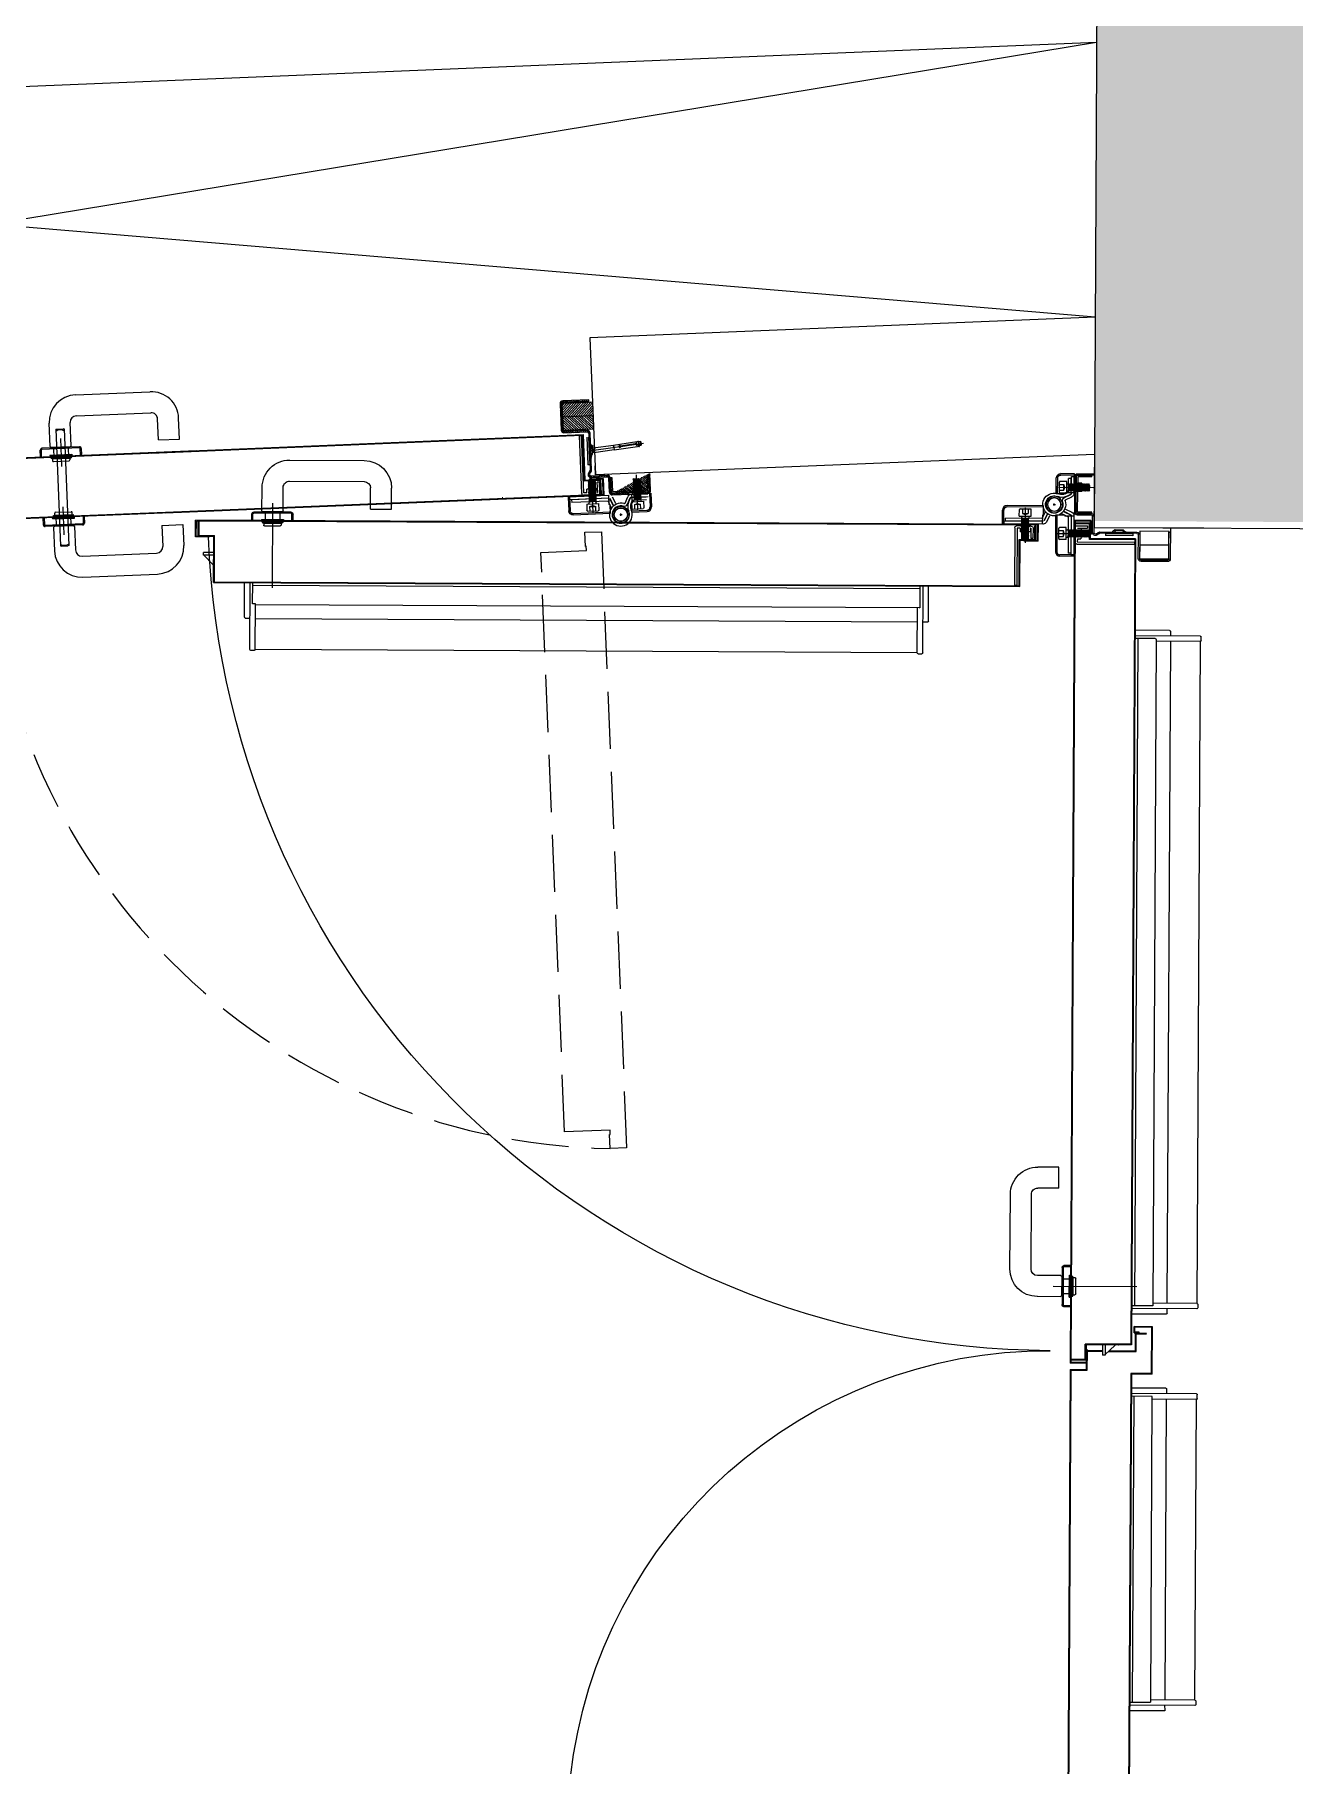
# Model space of a CAD drawing. Header units: centimetres. Extents: x 139057 to 200038, y 34824 to 80516.
# Drawn here: x 176403.3 to 176541, y 52867.8 to 53057 of the extents above; entities that cross this region are included whole.
import ezdxf

# ---------------------------------------------------------------- set-up
doc = ezdxf.new("R2010")
doc.units = ezdxf.units.CM
doc.header["$LTSCALE"] = 100
for name, pattern in [('CENTRATA', [2, 1.25, -0.25, 0.25, -0.25]), ('HIDDEN2', [0.175, 0.125, -0.05]), ('TRATTEGGIATA', [0.75, 0.5, -0.25]), ('TRATTO-PUNTO', [1, 0.5, -0.25, 0, -0.25])]:
    doc.linetypes.add(name, pattern=pattern)
doc.layers.get('0').update_dxf_attribs({"lineweight": 0})
for name, color, linetype, lineweight in [('410_STRUTTURE_001-AM_0', 7, 'Continuous', 0), ('430_TAVOLATI_001-AM_0', 3, 'Continuous', 0), ('441_SERRAMENTI_001-AM_0', 1, 'Continuous', 0), ('5', 7, 'Continuous', 20)]:
    doc.layers.add(name, color=color, linetype=linetype, lineweight=lineweight)
for name, color, linetype in [('_retini_strutture', 7, 'Continuous'), ('A-GRAFICA', 253, 'Continuous'), ('A-MCLS3-15', 50, 'Continuous'), ('A-SI-PORTE-METALLO', 5, 'Continuous'), ('Layer1', 7, 'Continuous'), ('Layer2', 2, 'Continuous'), ('Layer3', 7, 'Continuous'), ('Layer5', 2, 'Continuous')]:
    doc.layers.add(name, color=color, linetype=linetype)
pattern_1 = [(135, (1692.512, -3714.694), (-2.245064, -2.245064), []), (135, (1692.512, -3712.4488), (-2.245064, -2.245064), [3.96875, -0.79375, 0, -0.79375])]

# ---------------------------------------------------------------- blocks, each defined once
blk = doc.blocks.new('CRN190C')
at = {"layer": 'Layer1', "color": 9}
for p, q in [((-28.5, 11), (-28.5, -5.5)), ((-28.5, 11), (-27, 11)), ((-27, 11), (-27, -4.5)), ((-4.6, 0), (-4.6, -4)), ((-4.6, 0), (4.6, 0)), ((-3.1, 0), (-3.1, -4)), ((3.1, 0), (3.1, -4)), ((4.6, 0), (4.6, -4)), ((11.5, 11), (11.5, -4.5)), ((11.5, 11), (13, 11)), ((13, 11), (13, -5.5)), ((-28, -6), (-5.1, -6)), ((-27, -4.5), (-5.1, -4.5)), ((-5.1, -6), (5.1, -6)), ((11.5, -4.5), (5.1, -4.5)), ((5.1, -6), (12.5, -6))]:
    blk.add_line(p, q, dxfattribs=at)
for centre, radius, start, end in [((-28, -5.5), 0.5, 180, 270), ((-5.1, -4), 2, 270, 0), ((-5.1, -4), 0.5, 270, 0), ((5.1, -4), 2, 180, 270), ((5.1, -4), 0.5, 180, 270), ((12.5, -5.5), 0.5, 270, 0)]:
    blk.add_arc(centre, radius, start, end, dxfattribs=at)
at = {"layer": 'Layer2', "color": 9}
for p, q in [((-4, 0), (-3.1, -0.5)), ((4, -0.5), (3.1, 0)), ((-4, -1), (-3.1, -0.5)), ((-3.1, -1.5), (-4, -1)), ((-4, -2), (-3.1, -1.5)), ((-3.1, -2.5), (-4, -2)), ((-4, -3), (-3.1, -2.5)), ((-3.1, -3.5), (-4, -3)), ((-4, -4), (-3.1, -3.5)), ((-3.1, -4.5), (-4, -4)), ((-4, -5), (-3.1, -4.5)), ((-3.5, -5.3), (-4, -5)), ((3.1, -1), (4, -0.5)), ((4, -1.5), (3.1, -1)), ((3.1, -2), (4, -1.5)), ((4, -2.5), (3.1, -2)), ((3.1, -3), (4, -2.5)), ((4, -3.5), (3.1, -3)), ((3.1, -4), (4, -3.5)), ((4, -4.5), (3.1, -4)), ((3.3, -4.9), (4, -4.5)), ((4, -5.5), (3.5, -5.2)), ((3.9, -5.6), (4, -5.5))]:
    blk.add_line(p, q, dxfattribs=at)
blk = doc.blocks.new('A$C79A744C8')
at = {"linetype": 'Continuous', "ltscale": 10}
h = blk.add_hatch(dxfattribs=at)
h.set_pattern_fill('ANSI31', color=256, scale=15, angle=270, style=0)
h.set_pattern_definition([(315, (19364.6457, 1644.1342), (1.32582521, 1.32582521), [])])
h.paths.add_polyline_path([(0, -50), (0, -65), (33.1, -65), (33.1, -50)])
h = blk.add_hatch(dxfattribs=at)
h.set_pattern_fill('ANSI31', color=256, scale=15, angle=180, style=0)
h.set_pattern_definition([(225, (19364.6457, 1644.1342), (1.32582521, -1.32582521), [])])
h.paths.add_polyline_path([(0, -65), (0, -80), (33.1, -80), (33.1, -65)])
at = {"layer": '5', "linetype": 'Continuous', "ltscale": 10}
h = blk.add_hatch(dxfattribs=at)
h.set_pattern_fill('ANSI33', color=256, scale=0.05, angle=450, style=0)
h.set_pattern_definition([(135, (1834.93615, -5348.70282), (-0.224506403, -0.224506403), []), (135, (1834.93615, -5348.4783), (-0.224506403, -0.224506403), [0.15875, -0.079375])])
h.paths.add_polyline_path([(5.9, -26.5), (5.9, -41.5), (7.9, -41.5), (7.9, -26.5)])
h.paths.add_polyline_path([(5.9, -11.5), (5.9, -26.5), (7.9, -26.5), (7.9, -11.5)])
at = {"layer": 'Layer5', "linetype": 'Continuous', "ltscale": 10}
h = blk.add_hatch(dxfattribs=at)
h.set_pattern_fill('ANSI35', color=256, scale=0.5, angle=450, style=0)
h.set_pattern_definition(pattern_1)
edge = h.paths.add_edge_path()
edge.add_line((-17.4, 22.5), (-56.4, 22.5))
edge.add_line((-56.4, 21), (-17.4, 21))
edge.add_line((-57.9, 1), (-57.9, 19.5))
edge.add_line((-59.4, 19.5), (-59.4, 1))
edge.add_arc((-56.4, 19.5), 1.5, 90, 180)
edge.add_arc((-56.4, 19.5), 3, 90, 180)
edge.add_line((-35.4, 22.5), (-35.4, 21))
h = blk.add_hatch(dxfattribs=at)
h.set_pattern_fill('ANSI35', color=256, scale=0.5, angle=450, style=0)
h.set_pattern_definition(pattern_1)
h.paths.add_polyline_path([(4.1, -81), (4.1, -82.5), (32.6, -82.5, 0.414214), (35.6, -79.5), (35.6, -78.1), (34.1, -78.1), (34.1, -79.5, -0.414214), (32.6, -81)])
h.paths.add_polyline_path([(34.1, -51.9), (34.1, -78.1), (35.6, -78.1), (35.6, -51.9)])
h.paths.add_polyline_path([(32.6, -47.5), (7.1, -47.5), (4.5, -47.5, 0.267949), (7.1, -49), (32.6, -49, -0.414214), (34.1, -50.5), (34.1, -51.9), (35.6, -51.9), (35.6, -50.5, 0.414214)])
h.paths.add_polyline_path([(4.1, -31.6), (4.1, -46, 0.131652), (4.5, -47.5), (7.1, -47.5, -0.414214), (5.6, -46), (5.6, -34.3, 0.198912), (4.8, -32.2)])
h.paths.add_polyline_path([(4.7, -3.8, 0.153915), (4.1, -5.5), (4.1, -21.5), (4.8, -20.8, 0.198912), (5.6, -18.7), (5.6, -5.5, -0.153915), (5.9, -4.6), (7.6, -2.2, 0.606815), (5.1, 2.5), (-13.6, 2.5), (-13.6, 1.1, 0.063272), (-12.9, 1), (5.1, 1, -0.606815), (6.4, -1.4)])
h.paths.add_polyline_path([(-16.4, 22.3), (-16.4, 21), (-17.4, 21, -0.414214), (-15.9, 19.5), (-15.9, 4, 0.341979), (-13.6, 1.1), (-13.6, 2.5), (-12.9, 2.5, -0.414214), (-14.4, 4), (-14.4, 19.5, 0.317837)])
h.paths.add_polyline_path([(-24.4, 22.5), (-24.4, 21), (-17.4, 21), (-16.4, 21), (-16.4, 22.3, 0.085164), (-17.4, 22.5)])
h.paths.add_polyline_path([(-29.9, 22.5), (-29.9, 21), (-24.4, 21), (-24.4, 22.5)])
h = blk.add_hatch(dxfattribs=at)
h.set_pattern_fill('ANSI35', color=256, scale=0.5, angle=450, style=0)
h.set_pattern_definition(pattern_1)
h.paths.add_polyline_path([(2.6, -30), (1.5, -31.1), (3.7, -33.2, -0.198912), (4.1, -34.3), (4.1, -31.6)])
h.paths.add_polyline_path([(1.5, -21.9), (2.6, -23), (4.1, -21.5), (4.1, -18.7, -0.198912), (3.7, -19.8)])
at = {"linetype": 'CENTRATA'}
blk.add_line((5.8, -26.5), (-53.6, -32.7), dxfattribs=at)
at = {"linetype": 'Continuous'}
for p, q in [((-50.6, -30.2), (-51.1, -30.8)), ((-51.1, -30.8), (-49, -30.5)), ((-50.8, -34.1), (-51.1, -30.8)), ((-50.8, -34.1), (-48.6, -33.9)), ((-50.2, -34.6), (-50.8, -34.1)), ((-50.6, -30.2), (-49, -30)), ((-50.2, -34.6), (-50.6, -30.2)), ((-50.2, -34.6), (-48.6, -34.4)), ((-48.6, -29.3), (-48.3, -32.2)), ((-48, -35), (-48.3, -32.2)), ((-46.6, -30.3), (-46.3, -33.6)), ((-45.7, -33.1), (-45.9, -30.7)), ((2.4, -24.6), (0.8, -24.8)), ((2.5, -25.2), (0.9, -25.3)), ((2.8, -28.5), (1.2, -28.7)), ((2.9, -29.1), (1.3, -29.2)), ((2.9, -29.1), (2.4, -24.6))]:
    blk.add_line(p, q, dxfattribs=at)
at = {"linetype": 'Continuous', "ltscale": 10}
for p, q in [((2.6, -30), (1.5, -31.1)), ((2.6, -23), (4.8, -20.8)), ((2.6, -30), (2.6, -23)), ((0, -50), (33.1, -50)), ((33.1, -50), (33.1, -80)), ((33.1, -65), (0, -65)), ((33.1, -80), (0, -80))]:
    blk.add_line(p, q, dxfattribs=at)
at = {"linetype": 'Continuous'}
for points in [[(-46.9, -29.8), (-48.6, -29.3), (-49.1, -29.3), (-48.8, -32.2)], [(-46.4, -34.2), (-48, -35), (-48.5, -35.1), (-48.8, -32.2)], [(-21.2, -29.3), (-21.5, -26.7), (-46.9, -29.4), (-46.8, -30.2), (-44.8, -31.4), (-28.7, -29.7)], [(-21.2, -29.3), (-20.9, -31.9), (-46.4, -34.6), (-46.5, -33.8), (-44.7, -32.2), (-28.6, -30.5)], [(2.4, -24.6), (4.3, -21.3), (4.8, -26.6)], [(2.9, -29.1), (5.4, -31.9), (4.8, -26.6)]]:
    blk.add_lwpolyline(points, dxfattribs=at)
blk.add_lwpolyline([(0.8, -24.4), (1.3, -29.6), (-20.9, -31.9), (-21.5, -26.7)], close=True, dxfattribs=at)
at = {"linetype": 'Continuous', "ltscale": 10}
for radius in [1.5, 3]:
    blk.add_arc((2.6, -18.7), radius, 315, 0, dxfattribs=at)
at = {"linetype": 'Continuous'}
blk.add_arc((-27.7, -30), 1.08, 206.9908, 164.8268, dxfattribs=at)
at = {"layer": 'Layer5', "linetype": 'Continuous', "ltscale": 10}
for p, q in [((-59.4, 19.5), (-59.4, 1)), ((-57.9, 1), (-57.9, 19.5)), ((-17.4, 22.5), (-56.4, 22.5)), ((-56.4, 21), (-17.4, 21)), ((-35.4, 22.5), (-35.4, 21)), ((-24.4, 22.5), (-24.4, 21)), ((-17.4, 22.5), (-16.4, 22.5)), ((-17.4, 21), (-16.4, 21)), ((-16.4, 21), (-16.4, 22.5)), ((-15.9, 19.5), (-15.9, 4)), ((-14.4, 19.5), (-14.4, 4)), ((5.1, 2.5), (-13.6, 2.5)), ((-12.9, 1), (5.1, 1)), ((4.1, -5.5), (4.1, -46)), ((6.4, -1.4), (4.7, -3.8)), ((5.6, -46), (5.6, -5.5)), ((5.9, -4.6), (7.6, -2.2)), ((5.9, -41.5), (5.9, -11.5)), ((5.9, -11.5), (7.9, -11.5)), ((7.9, -41.5), (7.9, -11.5)), ((1.5, -31.1), (3.7, -33.2)), ((2.6, -30), (4.8, -32.2)), ((7.1, -47.5), (4.5, -47.5)), ((32.6, -47.5), (7.1, -47.5)), ((7.1, -49), (32.6, -49)), ((34.1, -50.5), (34.1, -79.5)), ((34.1, -51.9), (35.6, -51.9)), ((35.6, -79.5), (35.6, -50.5)), ((32.6, -81), (4.1, -81)), ((4.1, -81), (4.1, -82.5)), ((4.1, -82.5), (32.6, -82.5)), ((34.1, -78.1), (35.6, -78.1))]:
    blk.add_line(p, q, dxfattribs=at)
blk.add_lwpolyline([(-10, 0), (0, 0), (0, -10)], dxfattribs=at)
for centre, radius, start, end in [((-56.4, 19.5), 3, 90, 180), ((-56.4, 19.5), 1.5, 90, 180), ((-17.4, 19.5), 3, 0, 90), ((-17.4, 19.5), 1.5, 0, 90), ((-12.9, 4), 3, 180, 270), ((-12.9, 4), 1.5, 180, 270), ((5.1, -0.5), 3, 325, 90), ((5.1, -0.5), 1.5, 325, 90), ((7.1, -5.5), 3, 145, 180), ((7.1, -5.5), 1.5, 145, 180), ((2.6, -34.3), 1.5, 0, 45), ((2.6, -34.3), 3, 0, 45), ((7.1, -46), 3, 180, 270), ((7.1, -46), 1.5, 180, 270), ((32.6, -50.5), 3, 0, 90), ((32.6, -50.5), 1.5, 0, 90), ((32.6, -79.5), 3, 270, 0), ((32.6, -79.5), 1.5, 270, 0)]:
    blk.add_arc(centre, radius, start, end, dxfattribs=at)
at = {"linetype": 'Continuous', "ltscale": 10, "rotation": 180.0000002134434}
blk.add_blockref('CRN190C', (-44.7, 14.4), dxfattribs=at)
blk = doc.blocks.new('COPRITESTA2C')
for p, q in [((0, 0), (44, 0)), ((0, 0), (0, -10)), ((44, 0), (44, -15)), ((-1, -10), (-1, -20)), ((-1, -10), (0, -10)), ((-1, -20), (39, -20))]:
    blk.add_line(p, q)
at = {"linetype": 'TRATTEGGIATA', "ltscale": 10}
for p, q in [((42.5, 0), (42.5, -15)), ((-1, -18.5), (39, -18.5))]:
    blk.add_line(p, q, dxfattribs=at)
blk.add_arc((39, -15), 5, 270, 0)
blk.add_arc((39, -15), 3.5, 270, 0, dxfattribs=at)
blk = doc.blocks.new('VTR0210A')
at = {"layer": 'Layer1', "color": 9}
for p, q in [((-33, 2.8), (-33, -1.8)), ((-32.9, -2.2), (-32.5, 4)), ((-32.9, 3.2), (-32.5, 4)), ((-32.5, 4), (-32, 3)), ((-32, -4), (-31.5, 4)), ((-32, 3), (-31.5, 4)), ((-31.5, 4), (-31, 3)), ((-31, -4), (-30.5, 4)), ((-31, 3), (-30.5, 4)), ((-30.5, 4), (-30, 3)), ((-30, -4), (-29.5, 4)), ((-30, 3), (-29.5, 4)), ((-29.5, 4), (-29, 3)), ((-29, -4), (-28.5, 4)), ((-29, 3), (-28.5, 4)), ((-28.5, 4), (-28, 3)), ((-28, -4), (-27.5, 4)), ((-28, 3), (-27.5, 4)), ((-27.5, 4), (-27, 3)), ((-27, -4), (-26.5, 4)), ((-27, 3), (-26.5, 4)), ((-26.5, 4), (-26, 3)), ((-26, -4), (-25.5, 4)), ((-26, 3), (-25.5, 4)), ((-25.5, 4), (-25, 3)), ((-25, -4), (-24.5, 4)), ((-25, 3), (-24.5, 4)), ((-24.5, 4), (-24, 3)), ((-24, -4), (-23.5, 4)), ((-24, 3), (-23.5, 4)), ((-23.5, 4), (-23, 3)), ((-23, -4), (-22.5, 4)), ((-23, 3), (-22.5, 4)), ((-22.5, 4), (-22, 3)), ((-22, -4), (-21.5, 4)), ((-22, 3), (-21.5, 4)), ((-21.5, 4), (-21, 3)), ((-21, -4), (-20.5, 4)), ((-21, 3), (-20.5, 4)), ((-20.5, 4), (-20, 3)), ((-20, -4), (-19.5, 4)), ((-20, 3), (-19.5, 4)), ((-19.5, 4), (-19, 3)), ((-19, -4), (-18.5, 4)), ((-19, 3), (-18.5, 4)), ((-18.5, 4), (-18, 3)), ((-18, -4), (-17.5, 4)), ((-18, 3), (-17.5, 4)), ((-17.5, 4), (-17, 3)), ((-17, -4), (-16.5, 4)), ((-17, 3), (-16.5, 4)), ((-16.5, 4), (-16, 3)), ((-16, -4), (-15.5, 4)), ((-16, 3), (-15.5, 4)), ((-15.5, 4), (-15, 3)), ((-15, -4), (-14.5, 4)), ((-15, 3), (-14.5, 4)), ((-14.5, 4), (-14, 3)), ((-14, -4), (-13.5, 4)), ((-14, 3), (-13.5, 4)), ((-13.5, 4), (-13, 3)), ((-13, -4), (-12.5, 4)), ((-13, 3), (-12.5, 4)), ((-12.5, 4), (-12, 3)), ((-12, -4), (-11.5, 4)), ((-12, 3), (-11.5, 4)), ((-11.5, 4), (-11, 3)), ((-11, -4), (-10.5, 4)), ((-11, 3), (-10.5, 4)), ((-10.5, 4), (-10, 3)), ((-10, 3), (-9.7, 3.6)), ((-8, 4), (-9, 4)), ((-8, 6.5), (-0.8, 6.5)), ((-8, 6.5), (-8, -6.5)), ((-5, 3.2), (-6, 0)), ((-6, 0), (-5, -3.2)), ((-5, 3.2), (-5, -3.2)), ((0, 3.2), (-5, 3.2)), ((0, 5.7), (0, -5.7)), ((-32.9, -2.2), (-32, -4)), ((-32, -4), (-31.5, -3)), ((-31.5, -3), (-31, -4)), ((-31, -4), (-30.5, -3)), ((-30.5, -3), (-30, -4)), ((-30, -4), (-29.5, -3)), ((-29.5, -3), (-29, -4)), ((-29, -4), (-28.5, -3)), ((-28.5, -3), (-28, -4)), ((-28, -4), (-27.5, -3)), ((-27.5, -3), (-27, -4)), ((-27, -4), (-26.5, -3)), ((-26.5, -3), (-26, -4)), ((-26, -4), (-25.5, -3)), ((-25.5, -3), (-25, -4)), ((-25, -4), (-24.5, -3)), ((-24.5, -3), (-24, -4)), ((-24, -4), (-23.5, -3)), ((-23.5, -3), (-23, -4)), ((-23, -4), (-22.5, -3)), ((-22.5, -3), (-22, -4)), ((-22, -4), (-21.5, -3)), ((-21.5, -3), (-21, -4)), ((-21, -4), (-20.5, -3)), ((-20.5, -3), (-20, -4)), ((-20, -4), (-19.5, -3)), ((-19.5, -3), (-19, -4)), ((-19, -4), (-18.5, -3)), ((-18.5, -3), (-18, -4)), ((-18, -4), (-17.5, -3)), ((-17.5, -3), (-17, -4)), ((-17, -4), (-16.5, -3)), ((-16.5, -3), (-16, -4)), ((-16, -4), (-15.5, -3)), ((-15.5, -3), (-15, -4)), ((-15, -4), (-14.5, -3)), ((-14.5, -3), (-14, -4)), ((-14, -4), (-13.5, -3)), ((-13.5, -3), (-13, -4)), ((-13, -4), (-12.5, -3)), ((-12.5, -3), (-12, -4)), ((-12, -4), (-11.5, -3)), ((-11.5, -3), (-11, -4)), ((-11, -4), (-10.5, -3)), ((-10.5, -3), (-10.2, -3.6)), ((-8, -4), (-9.5, -4)), ((-8, -6.5), (-0.8, -6.5)), ((0, -3.2), (-5, -3.2))]:
    blk.add_line(p, q, dxfattribs=at)
for centre, start, end in [((-32.2, 2.8), 153.4349, 180), ((-9, 3.2), 90, 153.4349), ((-0.8, 5.7), 0, 90), ((-32.2, -1.8), 180, 206.5651), ((-9.5, -3.2), 206.5651, 270), ((-0.8, -5.7), 270, 0)]:
    blk.add_arc(centre, 0.8, start, end, dxfattribs=at)
at = {"layer": 'Layer3', "color": 9, "linetype": 'TRATTEGGIATA', "ltscale": 3}
for p, q in [((1.1, 0), (-37.2, 0)), ((-32.5, -3), (-32, 3)), ((-31.5, -3), (-31, 3)), ((-30.5, -3), (-30, 3)), ((-29.5, -3), (-29, 3)), ((-28.5, -3), (-28, 3)), ((-27.5, -3), (-27, 3)), ((-26.5, -3), (-26, 3)), ((-25.5, -3), (-25, 3)), ((-24.5, -3), (-24, 3)), ((-23.5, -3), (-23, 3)), ((-22.5, -3), (-22, 3)), ((-21.5, -3), (-21, 3)), ((-20.5, -3), (-20, 3)), ((-19.5, -3), (-19, 3)), ((-18.5, -3), (-18, 3)), ((-17.5, -3), (-17, 3)), ((-16.5, -3), (-16, 3)), ((-15.5, -3), (-15, 3)), ((-14.5, -3), (-14, 3)), ((-13.5, -3), (-13, 3)), ((-12.5, -3), (-12, 3)), ((-11.5, -3), (-11, 3)), ((-10.5, -3), (-10, 3))]:
    blk.add_line(p, q, dxfattribs=at)
blk = doc.blocks.new('COPRITESTA1C')
for p, q in [((0, 0), (0, -10)), ((0, 0), (21, 0)), ((21, 0), (21, -15)), ((-1, -10), (-1, -20)), ((-1, -10), (0, -10)), ((-1, -20), (16, -20))]:
    blk.add_line(p, q)
at = {"linetype": 'TRATTEGGIATA', "ltscale": 10}
for p, q in [((19.5, 0), (19.5, -15)), ((-1, -18.5), (16, -18.5))]:
    blk.add_line(p, q, dxfattribs=at)
blk.add_arc((16, -15), 3.5, 270, 0, dxfattribs=at)
blk.add_arc((16, -15), 5, 270, 0)
blk = doc.blocks.new('rf')
at = {"layer": 'Layer1', "color": 9, "linetype": 'Continuous'}
for p, q in [((-5, -126), (-5, 0)), ((0, 0), (-5, 0)), ((0, -125), (0, 0)), ((30, -125), (30, -103)), ((35, -103), (30, -103)), ((35, -126), (35, -103)), ((7.6, -130), (-1, -130)), ((6.6, -125), (0, -125)), ((11.6, -117), (6.6, -117)), ((6.6, -125), (6.6, -117)), ((29.7, -130), (7.6, -130)), ((11.6, -126), (11.6, -117)), ((24.4, -125), (11.6, -125)), ((24.4, -126), (24.4, -117)), ((29.4, -117), (24.4, -117)), ((31, -130), (28.4, -130)), ((29.4, -125), (29.4, -117)), ((30, -125), (29.4, -125))]:
    blk.add_line(p, q, dxfattribs=at)
for centre, start, end in [((-1, -126), 180, 270), ((7.6, -126), 270, 0), ((28.4, -126), 180, 270), ((31, -126), 270, 0)]:
    blk.add_arc(centre, 4, start, end, dxfattribs=at)
at = {"layer": 'Layer2', "color": 9, "linetype": 'Continuous'}
for p, q in [((11.6, -117), (10, -118)), ((10, -118), (11.6, -119)), ((11.6, -119), (10, -120)), ((10, -120), (11.6, -121)), ((11.6, -121), (10, -122)), ((10, -122), (11.6, -123)), ((11.6, -123), (10, -124)), ((10, -124), (11.6, -125)), ((11.6, -125), (10, -126)), ((10, -126), (11.5, -126.9)), ((11.4, -127.1), (10, -128)), ((10, -128), (10.7, -128.5)), ((25.2, -117), (24.4, -117.5)), ((24.4, -117.5), (26, -118.5)), ((26, -118.5), (24.4, -119.5)), ((24.4, -119.5), (26, -120.5)), ((26, -120.5), (24.4, -121.5)), ((24.4, -121.5), (26, -122.5)), ((26, -122.5), (24.4, -123.5)), ((24.4, -123.5), (26, -124.5)), ((26, -124.5), (24.4, -125.5)), ((24.4, -125.5), (26, -126.5)), ((26, -126.5), (24.6, -127.4)), ((24.8, -127.8), (26, -128.5)), ((26, -128.5), (25.5, -128.8))]:
    blk.add_line(p, q, dxfattribs=at)
blk = doc.blocks.new('CILINDRO')
at = {"layer": '5', "linetype": 'Continuous'}
for p, q in [((-128, 4.5), (-0.5, 4.5)), ((-127.5, 4.5), (-128, 3.5)), ((-128, 4.5), (-128, -4.5)), ((-128, 3.5), (-128, -3.5)), ((-0.5, 4.5), (0, 3.5)), ((0, 3.5), (0, -3.5)), ((-127.5, -4.5), (-128, -3.5)), ((-128, -4.5), (-0.5, -4.5)), ((-0.5, -4.5), (0, -3.5))]:
    blk.add_line(p, q, dxfattribs=at)
for centre, start, end in [((-120, 0), 143.1301, 216.8699), ((-8, 0), 323.1301, 36.8699)]:
    blk.add_arc(centre, 7.5, start, end, dxfattribs=at)
blk = doc.blocks.new('CLD0080A')
at = {"linetype": 'Continuous'}
blk.add_blockref('CILINDRO', (64.25, -4.5), dxfattribs=at)
blk = doc.blocks.new('porta 130 metallo')
at = {"linetype": 'Continuous', "ltscale": 10}
for p, q in [((-356.5, 540.3, 0), (-228.4, 372.1, 0)), ((-356.4, 541.4, 0), (-227.9, 372.7, 0)), ((-283.6, 335.3, 0), (-421.8, 516.8, 0)), ((-302.8, 361.8, 0), (-420.7, 516.6, 0)), ((-316.2, 488.6, 0), (-321.6, 495.8, 0)), ((-258.6, 411.8, 0), (27.2, 36.7)), ((-257.7, 411.8, 0), (28.3, 36.5)), ((-12.9, -20), (-303.6, 361.6, 0)), ((-12.8, -18.8), (-302.8, 361.8, 0)), ((-78.6, 68.8), (-79.1, 69.4)), ((27.2, 36.7), (-12.4, 6.6)), ((28.3, 36.5), (-11.3, 6.4)), ((-12.4, 6.6), (-2, -7)), ((-11.3, 6.4), (-0.9, -7.2)), ((-7.8, 3.2), (-8.4, 2.7)), ((0.4, -8.8), (-8.4, 2.7)), ((1.5, -9), (-7.8, 3.2)), ((-2, -7), (-14, -16.1)), ((-14, -16.1), (-13.5, -16.8)), ((-0.9, -7.2), (-13.5, -16.8)), ((1.5, -9), (-12.9, -20)), ((0.4, -8.8), (-12.8, -18.8))]:
    blk.add_line(p, q, dxfattribs=at)
at = {"linetype": 'Continuous'}
for p, q in [((-331.1, 508.6, 0), (-325.5, 512.9, 0)), ((-330.4, 507.7, 0), (-324.8, 511.9, 0)), ((-298.8, 479.2, 0), (-323.7, 511.8, 0)), ((-297.9, 479.9, 0), (-322.7, 512.5, 0)), ((-316.1, 506.3, 0), (-295.8, 521.7, 0)), ((-253.7, 516, 0), (-204.4, 451.2, 0)), ((-330.4, 507.7, 0), (-331.1, 508.6, 0)), ((-327.4, 493.9, 0), (-317.1, 480.3, 0)), ((-325.6, 496.5, 0), (-327.2, 495.3, 0)), ((-325.5, 498.5, 0), (-326.3, 497.9, 0)), ((-326.3, 497.9, 0), (-312.9, 480.4, 0)), ((-324.9, 500.1, 0), (-325.7, 499.5, 0)), ((-325.7, 499.5, 0), (-311.2, 480.4, 0)), ((-325.6, 496.5, 0), (-314.1, 481.4, 0)), ((-325.5, 498.5, 0), (-312.1, 481, 0)), ((-324.9, 500.1, 0), (-310.4, 481, 0)), ((-314.7, 502.9, 0), (-324.7, 495.3, 0)), ((-323.9, 501, 0), (-324.7, 500.3, 0)), ((-324.7, 500.3, 0), (-310.1, 481.3, 0)), ((-323.9, 501, 0), (-309.3, 481.9, 0)), ((-303.5, 488.1, 0), (-316.3, 504.9, 0)), ((-316.3, 504.2, 0), (-304.2, 488.3, 0)), ((-302.1, 488, 0), (-281.9, 503.4, 0)), ((-272, 502.1, 0), (-222.7, 437.2, 0)), ((-314.1, 481.4, 0), (-315.7, 480.2, 0)), ((-305.1, 490.1, 0), (-315, 482.6, 0)), ((-312.1, 481, 0), (-312.9, 480.4, 0)), ((-310.4, 481, 0), (-311.2, 480.4, 0)), ((-309.3, 481.9, 0), (-310.1, 481.3, 0)), ((-304.6, 473.8, 0), (-299, 478, 0)), ((-303.8, 472.8, 0), (-304.6, 473.8, 0)), ((-303.8, 472.8, 0), (-298.3, 477.1, 0)), ((-365.9, 428.1, 0), (-390.7, 460.7, 0)), ((-384.8, 467.8, 0), (-390.4, 463.5, 0)), ((-364.9, 428.8, 0), (-389.8, 461.4, 0)), ((-384.1, 466.8, 0), (-389.6, 462.6, 0)), ((-384.1, 466.8, 0), (-384.8, 467.8, 0)), ((-383.6, 450.5, 0), (-373.6, 458, 0)), ((-379.3, 458.7, 0), (-378.5, 459.3, 0)), ((-379.3, 458.7, 0), (-364.8, 439.6, 0)), ((-378.5, 459.3, 0), (-364, 440.3, 0)), ((-378.2, 459.6, 0), (-377.4, 460.2, 0)), ((-378.2, 459.6, 0), (-363.7, 440.5, 0)), ((-377.4, 460.2, 0), (-362.9, 441.1, 0)), ((-376.5, 459.6, 0), (-375.7, 460.2, 0)), ((-376.5, 459.6, 0), (-363.1, 442.1, 0)), ((-375.7, 460.2, 0), (-362.3, 442.7, 0)), ((-374.5, 459.2, 0), (-372.9, 460.4, 0)), ((-374.5, 459.2, 0), (-363, 444.1, 0)), ((-371.5, 460.3, 0), (-361.2, 446.7, 0)), ((-386.5, 452.6, 0), (-406.8, 437.2, 0)), ((-372.4, 435.7, 0), (-385.1, 452.5, 0)), ((-384.4, 452.3, 0), (-372.3, 436.4, 0)), ((-373.9, 437.7, 0), (-363.9, 445.3, 0)), ((-364.8, 439.6, 0), (-364, 440.3, 0)), ((-363.7, 440.5, 0), (-362.9, 441.1, 0)), ((-363.1, 442.1, 0), (-362.3, 442.7, 0)), ((-363, 444.1, 0), (-361.4, 445.3, 0)), ((-372.5, 434.3, 0), (-392.8, 418.9, 0)), ((-358.3, 432.9, 0), (-363.8, 428.7, 0)), ((-357.5, 432, 0), (-363.1, 427.7, 0)), ((-357.5, 432, 0), (-358.3, 432.9, 0)), ((-242.3, 413.5, 0), (-224, 427.4, 0)), ((-394.2, 409.1, 0), (-344.8, 344.2, 0)), ((-242.3, 413.5, 0), (-228.4, 395.2, 0)), ((-228.4, 395.2, 0), (-210.1, 409.1, 0)), ((-412.5, 395.2, 0), (-363.1, 330.3, 0)), ((-316.7, 356.8, 0), (-335, 342.9, 0)), ((-316.7, 356.8, 0), (-302.7, 338.5, 0)), ((-302.7, 338.5, 0), (-321, 324.6, 0)), ((-20.6, -48.2), (-18.7, -46.7)), ((-20.4, -46.5), (-18.9, -48.5))]:
    blk.add_line(p, q, dxfattribs=at)
at = {"linetype": 'TRATTO-PUNTO'}
for p, q in [((-302.4, 502.2, 0), (-326.7, 483.7, 0)), ((-386.2, 438.4, 0), (-362, 456.9, 0))]:
    blk.add_line(p, q, dxfattribs=at)
for p, q in [((-37.3, 5.9), (-39.7, 4.1)), ((-15.6, -27.5), (-39.7, 4.1)), ((-38.3, 7.6), (-35.9, 9.4)), ((-12.2, -26.7), (-38.3, 7.6)), ((-12.4, -26.8), (-37.3, 5.9)), ((-9.8, -24.9), (-35.9, 9.4)), ((-19.4, -35), (-15.6, -27.5)), ((-16.2, -35.4), (-12.3, -27.7)), ((-15.6, -34.5), (-12.1, -27.8)), ((-15.5, -34), (-12.3, -27.7)), ((-12.9, -35.9), (-9.4, -29.1)), ((-6.7, -44), (0.7, -42.5)), ((-6.1, -46.9), (1.3, -45.4)), ((-4, -46.7), (1.4, -45.6)), ((-4, -46.7), (1.4, -45.6)), ((-3.4, -49.7), (0.6, -48.8)), ((0.6, -48.8), (9.8, -60.9)), ((2.2, -45.9), (12.2, -59)), ((2.3, -45.8), (13.5, -60.5)), ((4.7, -44), (15.9, -58.7))]:
    blk.add_line(p, q)
at = {"linetype": 'HIDDEN2', "ltscale": 5}
blk.add_lwpolyline([(-47.2, -40.7), (-583.3, -449.1), (-594.2, -434.7), (-582.1, -425.5), (-581.6, -426.1), (-577.8, -423.2), (-607.9, -383.7), (-103.6, 0.5), (-73.5, -39.1), (-69.8, -36.2), (-70.3, -35.6), (-58.1, -26.3), (-47.2, -40.7)], close=True, dxfattribs=at)
for radius in [9, 7.5, 7.25]:
    blk.add_circle((-19.7, -47.5), radius)
blk.add_arc((-19.7, -47.5), 692.9, 125.4791, 213.9809, dxfattribs=at)
at = {"linetype": 'Continuous'}
for centre, radius, start, end in [((-324.3, 511.3, 0), 2, 37.2877, 127.2877), ((-324.3, 511.3, 0), 0.8, 37.2877, 127.2877), ((-277.6, 497.8, 0), 30, 37.2877, 127.2877), ((-326.6, 494.5, 0), 1, 127.2877, 217.2877), ((-315.5, 505.5, 0), 1, 127.2877, 217.2877), ((-277.6, 497.8, 0), 7, 37.2877, 127.2877), ((-316.3, 481, 0), 1, 217.2877, 307.2877), ((-302.7, 488.8, 0), 1, 217.2877, 307.2877), ((-299.5, 478.7, 0), 0.8, 307.2877, 37.2877), ((-299.5, 478.7, 0), 2, 307.2877, 37.2877), ((-389.2, 461.9, 0), 2, 127.2877, 217.2877), ((-389.2, 461.9, 0), 0.8, 127.2877, 217.2877), ((-372.3, 459.6, 0), 1, 37.2877, 127.2877), ((-388.6, 413.3, 0), 30, 127.2877, 217.2877), ((-385.9, 451.8, 0), 1, 37.2877, 127.2877), ((-373.2, 435.1, 0), 1, 307.2877, 37.2877), ((-362, 446.1, 0), 1, 307.2877, 37.2877), ((-228.2, 433, 0), 7, 307.2877, 37.2877), ((-228.2, 433, 0), 30, 307.2877, 37.2877), ((-388.6, 413.3, 0), 7, 127.2877, 217.2877), ((-364.3, 429.3, 0), 2, 217.2877, 307.2877), ((-364.3, 429.3, 0), 0.8, 217.2877, 307.2877), ((-339.2, 348.5, 0), 7, 217.2877, 307.2877), ((-339.2, 348.5, 0), 30, 217.2877, 307.2877)]:
    blk.add_arc(centre, radius, start, end, dxfattribs=at)
for centre, radius, start, end in [((-19.7, -47.5), 12.5, 19.1677, 330.6852), ((-12, -36.3), 4, 153.086, 168.2931), ((-12, -36.3), 1, 153.086, 235.4077), ((-19.7, -47.5), 9.5, 19.1677, 330.6852), ((-1.8, -57.5), 11, 101.4894, 150.6852), ((-6.9, -43), 4, 199.1677, 281.4894), ((-1.8, -57.5), 8, 101.4894, 150.6852), ((-6.9, -43), 1, 199.1677, 281.4894), ((1.5, -46.4), 4, 37.2877, 101.4894), ((1.5, -46.4), 1, 37.2877, 101.4894), ((1.5, -46.4), 0.8, 37.2877, 101.4894)]:
    blk.add_arc(centre, radius, start, end)
at = {"linetype": 'Continuous', "ltscale": 10, "extrusion": (0, 0, -1)}
for name, p, zscale, rotation in [('CLD0080A', (347.7, 473.4, 0), -0.9999999999269181, 322.7123104530335), ('COPRITESTA2C', (10.2, -24.4), -0.9999999999890788, 52.71231092197398), ('VTR0210A', (34, -20.3), -0.9999999999890788, 322.7123104530335), ('VTR0210A', (3.9, -59.1), -0.9999999999890788, 322.7123104530335)]:
    blk.add_blockref(name, p, dxfattribs=dict(at, zscale=zscale, rotation=rotation))
at = {"linetype": 'Continuous', "ltscale": 10}
for name, p, rotation in [('A$C79A744C8', (0, 0), 127.287689078026), ('CRN190C', (15.6, -44.3), 307.2876890780261), ('COPRITESTA1C', (5.6, -44.2), 307.2876890780261)]:
    blk.add_blockref(name, p, dxfattribs=dict(at, rotation=rotation))
at = {"linetype": 'Continuous', "xscale": 0.5000000001166774, "yscale": 0.5000000001166774, "zscale": 0.5000000001166774, "rotation": 307.2876896762742}
blk.add_blockref('rf', (26.4, 37), dxfattribs=at)
blk = doc.blocks.new('PORTA 140 RUOTATA')
at = {"ltscale": 10}
for p, q in [((0, 0), (-68.2, 98.7)), ((-47.5, 68.7), (-75.4, 49.4)), ((-74.6, 48.2), (-50.7, 64.6)), ((-50.7, 64.6), (-51.5, 65.9)), ((-76.2, 45.2), (-59.7, 21.4)), ((-74.1, 44.9), (-75.4, 44.1)), ((-58.4, 22.2), (-74.9, 46.1)), ((74.1, 51.2), (-4.9, -3.4)), ((-168.4, 25.3), (-763.5, -386)), ((-36.1, 30.4), (-760.8, -470.5)), ((-36.3, 29.3), (-759.7, -470.7)), ((-168.4, 25.3), (-141.1, -14.2)), ((-168.2, 26.7), (-164.9, 29)), ((-163.5, 28.8), (-123.1, -29.7)), ((-59.2, 23.4), (-60.5, 22.5)), ((-35, 36.6), (-56.4, 21.8)), ((-55.5, 20.6), (-34.1, 35.4)), ((-36.3, 29.3), (-8, -11.6)), ((-36.1, 30.4), (-7.8, -10.5)), ((-32, 35), (-9, 1.7)), ((-29.9, 31), (-31.5, 29.9)), ((-31.5, 29.9), (-14.5, 5.2)), ((-7.8, 2.5), (-30.8, 35.8)), ((-29.9, 31), (-12.8, 6.3)), ((-20.4, 23.6), (-23.4, 24.1)), ((-20.2, 25), (-23.2, 25.6)), ((-20.4, 23.6), (-20.2, 25)), ((-20.4, 23.6), (-16.4, 17.8)), ((-15, 17.5), (-20.2, 25)), ((46.9, 32.4), (57.5, 17.2)), ((58.7, 18.1), (48.2, 33.3)), ((-140.9, 4.8), (-145, 2)), ((-139.5, 4.6), (-118.1, -26.3)), ((-16.4, 17.8), (-17, 14.8)), ((-16.4, 17.8), (-15, 17.5)), ((-15, 17.5), (-15.5, 14.5)), ((-12.8, 6.3), (-14.5, 5.2)), ((-8.7, 0.8), (-8.7, -2.1)), ((7.9, 0.4), (-7.8, -10.5)), ((-7.2, -2.1), (-7.2, 0.8)), ((8.1, 1.5), (-4.4, -7.2)), ((-4, -4.6), (11.4, 6)), ((7.9, 0.4), (17.3, -13.2)), ((8.1, 1.5), (18.4, -13.4)), ((11.4, 6), (10.5, 7.3)), ((21.7, -7.5), (12.9, 5.2)), ((22.9, -6.7), (14.1, 6.1)), ((57.1, 15.1), (24.2, -7.6)), ((57.9, 13.9), (25, -8.8)), ((40.6, 2), (39.8, 3.2)), ((42.8, 2.8), (58, 13.4)), ((44.5, 0.4), (59.8, 10.9)), ((44.7, 0.2), (58.2, 9.6)), ((47.5, -1.5), (59.9, 7.1)), ((59.8, 10.9), (58, 13.4)), ((58.2, 9.6), (59.9, 7.1)), ((-149.9, -1.4), (-745, -412.8)), ((18.4, -13.4), (-739.2, -537)), ((17.3, -13.2), (-739, -535.9)), ((-139.4, -13.1), (-738.6, -427.3)), ((-138, -13.4), (-125.5, -31.4)), ((24.8, -13.3), (-10.7, -37.8)), ((24.9, -13.4), (-8.9, -36.8)), ((-8, -11.6), (6, -1.9)), ((25.5, -16.7), (-7.2, -39.3)), ((-4.4, -7.2), (-4, -7.9)), ((6, -1.9), (14.6, -14.2)), ((6.2, -0.8), (15.2, -13.8)), ((14.6, -14.2), (15.2, -13.8)), ((24.2, -7.6), (25, -8.8)), ((32.7, -20.8), (25.5, -16.7)), ((31.9, -16.9), (25.7, -13.4)), ((33.3, -17.7), (25.7, -13.4)), ((32.5, -17), (25.8, -13.2)), ((33.9, -14.4), (27.3, -10.6)), ((31.6, -4.3), (30.7, -3.1)), ((42.3, -8.6), (41.2, -1.1)), ((45.3, -8.1), (44.1, -0.6)), ((45.2, -6), (44.3, -0.6)), ((48.1, -5.5), (47.5, -1.5)), ((-127.3, -28.9), (-727.4, -443.6)), ((-10.7, -37.8), (-12.4, -35.3)), ((37.9, -32.9), (34.1, -39.5)), ((40.5, -34.4), (36.7, -41)), ((41.2, -33.5), (36.9, -41.1)), ((40.4, -34.9), (36.9, -41.1)), ((44.3, -34.1), (40.2, -41.4)), ((44.2, -22.4), (46.2, -21)), ((45.9, -22.7), (44.5, -20.6)), ((22, -58.7), (36.9, -48.4)), ((23.1, -58.9), (36.7, -49.5)), ((24.3, -60.6), (37.3, -51.6)), ((25.4, -60.8), (37.8, -52.3)), ((36.7, -49.5), (559.4, -805.8)), ((36.8, -42.1), (61.3, -77.5)), ((36.9, -48.4), (560.5, -806)), ((37, -42), (60.3, -75.8)), ((37.8, -52.3), (37.3, -51.6)), ((40.2, -41.4), (62.8, -74.1)), ((-7.6, -103.4), (34, -74.7)), ((-6.5, -103.6), (35.1, -74.9)), ((22, -58.7), (30.7, -71.3)), ((34, -74.7), (23.1, -58.9)), ((35.1, -74.9), (25.4, -60.8)), ((30.7, -71.3), (31.4, -70.8)), ((60.3, -75.8), (62.8, -74.1)), ((61.3, -77.5), (58.8, -79.2)), ((493.3, -828.2), (-7.6, -103.4)), ((493.9, -827.7), (-6.5, -103.6)), ((17.4, -207.4), (49.1, -185.5)), ((-7.5, -231.9), (52.5, -190.4)), ((35.1, -207.3), (447.5, -804.1)), ((35.3, -205.9), (54.2, -192.9)), ((51.6, -194.7), (466.4, -794.7)), ((-4.1, -236.9), (36.2, -209)), ((17.1, -208.8), (20, -212.9)), ((23.4, -217.8), (434.7, -812.9)), ((-5.5, -236.6), (-7.8, -233.3)), ((-4.1, -236.9), (407.2, -832)), ((-768.5, -389.4), (-728, -447.9)), ((-764.9, -385.7), (-768.2, -388)), ((-763.5, -386), (-736.2, -425.6)), ((-754.3, -420.4), (-733, -451.3)), ((-754.1, -419), (-750, -416.2)), ((-738.6, -427.3), (-725.6, -446.2)), ((-1120.2, -632.5), (-849.8, -445.6)), ((-849.8, -445.6), (-822.4, -485.2)), ((-849.6, -444.2), (-846.3, -441.9)), ((-844.9, -442.2), (-804.4, -500.7)), ((-799.9, -469.8), (-757.2, -440.3)), ((-798.8, -470.1), (-757.4, -441.4)), ((-759.8, -450.2), (-759.1, -449.8)), ((-753.5, -459.3), (-759.8, -450.2)), ((-751.6, -460.7), (-759.1, -449.8)), ((-757.4, -441.4), (-746.9, -456.5)), ((-757.2, -440.3), (-745.8, -456.7)), ((-1101.7, -659.3), (-831.3, -472.4)), ((-822.2, -466.1), (-826.4, -469)), ((-820.9, -466.4), (-799.5, -497.3)), ((-799.9, -469.8), (-787, -488.6)), ((-798.8, -470.1), (-785.9, -488.8)), ((-769.5, -470.3), (-753.5, -459.3)), ((-752.4, -495.1), (-769.5, -470.3)), ((-768.4, -470.5), (-752.4, -459.5)), ((-752.2, -493.9), (-768.4, -470.5)), ((-760.8, -470.5), (-732.5, -511.4)), ((-759.7, -470.7), (-731.4, -511.6)), ((-754.7, -456.2), (-754, -455.7)), ((-754, -455.7), (-751.3, -459.6)), ((-751.6, -460.7), (-745.8, -456.7)), ((-751.3, -459.6), (-746.9, -456.5)), ((-787, -488.6), (-1167.3, -751.5)), ((-785.9, -488.8), (-1166.2, -751.7)), ((-1094.5, -673.2), (-820, -483.5)), ((-820, -483.5), (-806.9, -502.4)), ((-750.9, -486), (-753.2, -500.3)), ((-753, -482.2), (-752.8, -482.1)), ((-753, -482.2), (-739.3, -501.9)), ((-753, -482.2), (-753, -482.2)), ((-750.5, -485.7), (-750.9, -486)), ((-1084.1, -690.1), (-808.7, -499.8)), ((-744.5, -494.4), (-753.6, -500.6)), ((-753.6, -500.6), (-751.9, -503.1)), ((-742.8, -496.8), (-751.9, -503.1)), ((-739.2, -514.2), (-748.5, -500.7)), ((-738.1, -514.4), (-747.8, -500.3)), ((-739.3, -501.9), (-739.2, -501.8)), ((-756.3, -526), (-739.2, -514.2)), ((-746.1, -540.8), (-756.3, -526)), ((-755.2, -526.2), (-738.1, -514.4)), ((-744.9, -541), (-755.2, -526.2)), ((-736.9, -513.4), (-749.5, -522.1)), ((-749.5, -522.1), (-739.2, -537)), ((-732.5, -511.4), (-748.4, -522.3)), ((-748.4, -522.3), (-739, -535.9)), ((-746.6, -521.1), (-737.6, -534.1)), ((-745.5, -521.3), (-731.4, -511.6)), ((-745.5, -521.3), (-737, -533.7)), ((-736.9, -513.4), (-736.4, -514.1)), ((-744.9, -541), (-1145.7, -818)), ((-746.1, -540.8), (-1145.5, -816.9)), ((-737.6, -534.1), (-737, -533.7)), ((-1125.2, -635.9), (-1084.7, -694.4)), ((-1121.6, -632.2), (-1124.9, -634.5)), ((-1120.2, -632.5), (-1092.9, -672.1)), ((-1111, -666.9), (-1089.7, -697.8)), ((-1110.8, -665.5), (-1106.6, -662.7)), ((-1094.8, -674.6), (-1082.3, -692.7)), ((450, -806.1), (468.9, -793)), ((407.1, -832), (448.2, -803.6)), ((410.5, -837), (470.6, -795.5)), ((443.1, -821.7), (474, -800.4)), ((448.2, -803.6), (450, -806.1)), ((493.2, -828.2), (534.9, -799.4)), ((493.4, -827.1), (535.1, -798.3)), ((517.9, -811.4), (524.1, -820.4)), ((520.4, -809.7), (526.6, -818.7)), ((545.8, -815.2), (534.9, -799.4)), ((544.8, -812.3), (535.1, -798.3)), ((536.9, -803.7), (537.6, -803.3)), ((536.9, -803.7), (545.6, -816.3)), ((544.6, -813.5), (557.6, -804.5)), ((544.8, -812.3), (557.2, -803.8)), ((545.6, -816.3), (560.5, -806)), ((545.8, -815.2), (559.4, -805.8)), ((557.6, -804.5), (557.2, -803.8)), ((441.7, -821.5), (438.9, -817.4)), ((509.2, -817.4), (509.5, -817.8)), ((509.5, -817.8), (523.9, -820)), ((524.1, -820.4), (526.6, -818.7)), ((406.8, -833.4), (409.1, -836.7))]:
    blk.add_line(p, q, dxfattribs=at)
for p, q in [((23.1, -10.8), (-12.4, -35.3)), ((-8.9, -36.8), (-7.2, -39.3)), ((34.3, -43.8), (58.8, -79.2)), ((-574.6, -439.3), (-555.6, -426.3)), ((-555.6, -426.3), (-542.6, -445.2)), ((-574.6, -439.3), (-561.5, -458.3)), ((-630.3, -514.3), (-563.3, -468)), ((-648.7, -484.3), (-682.4, -507.6)), ((-648, -485.2), (-681.7, -508.5)), ((-680.6, -493.5), (-662.5, -481)), ((-680.6, -495.3), (-660.8, -481.6)), ((-679.5, -492.4), (-680.6, -490.8)), ((-680.4, -489.4), (-666.4, -479.7)), ((-680, -494.3), (-661.9, -481.8)), ((-680, -496.1), (-660.3, -482.4)), ((-679.8, -496.4), (-660.1, -482.7)), ((-679.5, -492.4), (-663.9, -481.6)), ((-679.2, -497.2), (-659.5, -483.6)), ((-671.2, -501.9), (-678.3, -491.6)), ((-655.9, -491.3), (-673.2, -503.3)), ((-673.1, -502.6), (-656.6, -491.2)), ((-658, -492.8), (-665.1, -482.5)), ((-663.9, -481.6), (-665, -480)), ((-661.9, -481.8), (-662.5, -481)), ((-660.3, -482.4), (-660.8, -481.6)), ((-659.5, -483.6), (-660.1, -482.7)), ((-654.5, -491.6), (-640, -512.6)), ((-651.5, -476.7), (-652.5, -477.4)), ((-652.5, -477.4), (-648.5, -483.1)), ((-651.5, -476.7), (-647.5, -482.5)), ((-617.2, -533.3), (-550.2, -486.9)), ((-811.9, -505.9), (-836.6, -522.9)), ((-687.5, -501.6), (-688.5, -502.3)), ((-688.5, -502.3), (-684.5, -508)), ((-687.5, -501.6), (-683.5, -507.4)), ((-680, -494.3), (-680.6, -493.5)), ((-680, -496.1), (-680.6, -495.3)), ((-679.2, -497.2), (-679.8, -496.4)), ((-673.5, -504.7), (-659, -525.6)), ((449.8, -622.5), (468.7, -609.4)), ((462.9, -641.4), (449.8, -622.5)), ((556.8, -684.1), (510.4, -617)), ((462.9, -641.4), (481.8, -628.3)), ((537.9, -697.2), (491.5, -630.1)), ((500.2, -718.3), (506, -714.3)), ((500.2, -718.3), (500.9, -719.3)), ((500.9, -719.3), (506.7, -715.3)), ((507.8, -715.5), (531.1, -749.3)), ((508.8, -714.8), (532.1, -748.6)), ((515.1, -721.4), (536.1, -706.9)), ((512.9, -747.2), (503.2, -733.2)), ((505.1, -730.7), (503.5, -731.9)), ((505.4, -728.7), (504.5, -729.3)), ((517, -747.4), (504.5, -729.3)), ((506, -727.1), (505.1, -727.7)), ((518.8, -747.4), (505.1, -727.7)), ((515.9, -746.3), (505.1, -730.7)), ((517.9, -746.8), (505.4, -728.7)), ((516.3, -724.8), (506, -732)), ((519.6, -746.9), (506, -727.1)), ((507.1, -726.3), (506.3, -726.9)), ((519.9, -746.7), (506.3, -726.9)), ((520.7, -746.1), (507.1, -726.3)), ((526.1, -739.9), (514.7, -723.5)), ((514.9, -722.8), (526.8, -740.1)), ((528.2, -740.3), (549.2, -725.8)), ((515.9, -746.3), (514.3, -747.5)), ((525.4, -738), (515.1, -745.1)), ((517.9, -746.8), (517, -747.4)), ((519.6, -746.9), (518.8, -747.4)), ((520.7, -746.1), (519.9, -746.7)), ((525.1, -754.4), (530.9, -750.4)), ((525.1, -754.4), (525.8, -755.3)), ((525.8, -755.3), (531.6, -751.4)), ((504.9, -820.4), (504.8, -820.2)), ((504.9, -820.4), (504.9, -820.4))]:
    blk.add_line(p, q)
at = {"ltscale": 0.4}
for p, q in [((-659.2, -505), (-711.2, -429.8)), ((528.6, -726.1), (452.5, -778.7))]:
    blk.add_line(p, q, dxfattribs=at)
at = {"ltscale": 10}
for points in [[(-31.7, 38.9), (-44, 30.4), (-62.2, 56.7), (-49.9, 65.2)], [(-44, 30.4), (-56.4, 21.8), (-74.6, 48.2), (-62.2, 56.7)]]:
    blk.add_lwpolyline(points, close=True, dxfattribs=at)
for radius in [9, 7.5, 7.25]:
    blk.add_circle((45.2, -21.7), radius, dxfattribs=at)
for centre, radius, start, end in [((-73.7, 46.9), 3, 124.65, 214.65), ((-73.7, 46.9), 1.5, 124.65, 214.65), ((-167.6, 25.9), 1, 124.65, 214.65), ((-164.3, 28.2), 1, 34.65, 124.65), ((-57.2, 23.1), 3, 214.65, 304.65), ((-57.2, 23.1), 1.5, 214.65, 304.65), ((-33.3, 34.1), 3, 34.65, 124.65), ((-33.3, 34.1), 1.5, 34.65, 124.65), ((-22.9, 27.1), 3, 214.65, 259.65), ((-22.9, 27.1), 1.5, 214.65, 259.65), ((-140.3, 4), 1, 34.65, 124.65), ((-14, 14.3), 3, 169.65, 214.65), ((-14, 14.3), 1.5, 169.65, 214.65), ((-10.2, 0.8), 1.5, 359.65, 34.65), ((-10.2, 0.8), 3, 359.65, 34.65), ((11.6, 4.4), 3, 34.65, 124.65), ((11.6, 4.4), 1.5, 34.65, 124.65), ((45.1, -0.4), 4, 124.65, 188.8517), ((45.1, -0.4), 1, 124.65, 188.8517), ((45.1, -0.4), 0.8, 124.65, 188.8517), ((56.2, 16.4), 1.5, 304.65, 34.65), ((56.2, 16.4), 3, 304.65, 34.65), ((-138.8, -13.9), 1, 34.65, 124.65), ((-5.7, -2.1), 3, 179.65, 304.65), ((-5.7, -2.1), 1.5, 179.65, 304.65), ((24.1, -5.8), 3, 214.65, 304.65), ((24.1, -5.8), 1.5, 214.65, 304.65), ((34.4, -13.5), 4, 240.4483, 255.6554), ((45.2, -21.7), 12.5, 106.53, 58.0475), ((34.4, -13.5), 1, 240.4483, 322.77), ((45.2, -21.7), 9.5, 106.53, 58.0475), ((41.3, -8.7), 1, 286.53, 8.8517), ((41.3, -8.7), 4, 286.53, 8.8517), ((56, -4.3), 11, 188.8517, 238.0475), ((56, -4.3), 8, 188.8517, 238.0475), ((37.6, -41.5), 4, 150.4483, 214.65), ((18, -208.2), 1, 124.65, 214.65), ((35.9, -206.8), 1, 124.65, 214.65), ((-7, -232.7), 1, 124.65, 214.65), ((-4.7, -236), 1, 214.65, 304.65), ((-767.7, -388.8), 1, 124.65, 214.65), ((-764.4, -386.5), 1, 34.65, 124.65), ((-753.5, -419.8), 1, 124.65, 214.65), ((-849, -445), 1, 124.65, 214.65), ((-845.7, -442.7), 1, 34.65, 124.65), ((-821.7, -466.9), 1, 34.65, 124.65), ((-1147.4, -845.9), 524.8, 226.9506, 34.65), ((45.2, -21.7), 924.9, 214.65, 302.1641), ((-1124.3, -635.3), 1, 124.65, 214.65), ((-1121.1, -633.1), 1, 34.65, 124.65), ((-1110.2, -666.4), 1, 124.65, 214.65), ((-1093.9, -674), 1, 124.65, 214.65), ((407.7, -832.9), 1, 124.65, 214.65), ((442.5, -820.9), 1, 214.65, 304.65), ((409.9, -836.1), 1, 214.65, 304.65)]:
    blk.add_arc(centre, radius, start, end, dxfattribs=at)
for centre, radius, start, end in [((25.4, -14.1), 4, 60.4483, 124.65), ((25.4, -14.1), 1, 60.4483, 124.65), ((25.4, -14.1), 0.8, 60.4483, 124.65), ((-567.2, -462.2), 30, 304.65, 34.65), ((-567.2, -462.2), 7, 304.65, 34.65), ((-679.8, -490.2), 1, 124.65, 214.65), ((-665.8, -480.5), 1, 34.65, 124.65), ((-655.4, -492.2), 1, 34.65, 124.65), ((-649.1, -483.6), 0.8, 304.65, 34.65), ((-649.1, -483.6), 2, 304.65, 34.65), ((-682.9, -506.9), 2, 214.65, 304.65), ((-682.9, -506.9), 0.8, 214.65, 304.65), ((-672.6, -504.1), 1, 124.65, 214.65), ((-634.3, -508.6), 30, 214.65, 304.65), ((-634.3, -508.6), 7, 214.65, 304.65), ((485.8, -634.1), 30, 34.65, 124.65), ((485.8, -634.1), 7, 34.65, 124.65), ((532.1, -701.1), 7, 304.65, 34.65), ((532.1, -701.1), 30, 304.65, 34.65), ((507.1, -716), 2, 34.65, 124.65), ((507.1, -716), 0.8, 34.65, 124.65), ((504.1, -732.7), 1, 124.65, 214.65), ((515.7, -722.2), 1, 124.65, 214.65), ((513.7, -746.7), 1, 214.65, 304.65), ((527.6, -739.5), 1, 214.65, 304.65), ((530.4, -749.7), 0.8, 304.65, 34.65), ((530.4, -749.7), 2, 304.65, 34.65)]:
    blk.add_arc(centre, radius, start, end)
at = {"ltscale": 10, "xscale": 0.499999998294912, "yscale": 0.499999998294912, "zscale": 0.499999998294912, "rotation": 34.64999918384162}
blk.add_blockref('rf', (-38.2, 27.5), dxfattribs=at)
at = {"ltscale": 10, "rotation": 34.64999906248584}
for name, p in [('CRN190C', (43.6, 13.7)), ('COPRITESTA1C', (43.1, 3.7))]:
    blk.add_blockref(name, p, dxfattribs=at)
at = {"ltscale": 10, "extrusion": (0, 0, -1), "zscale": -0.9999999999999996}
for name, p, rotation in [('VTR0210A', (-57.5, -6.5), 235.3500006405712), ('COPRITESTA2C', (-22.6, -11.2), 325.3500009375142), ('VTR0210A', (-16.3, -35.5), 235.3500006405712), ('COPRITESTA2C', (-34.7, -44.3), 235.3500006405712), ('VTR0210A', (-59, -50.6), 145.3500009375142)]:
    blk.add_blockref(name, p, dxfattribs=dict(at, rotation=rotation))
at = {"xscale": 0.499999998294912, "yscale": 0.499999998294912, "zscale": 0.499999998294912, "rotation": 124.6499991838416}
blk.add_blockref('rf', (-4.7, -105.5), dxfattribs=at)

msp = doc.modelspace()

# ---------------------------------------------------------------- hatches: boundary and pattern name
at = {"layer": '_retini_strutture'}
msp.add_hatch(color=256, dxfattribs=at).paths.add_polyline_path([(177487.71, 52729), (176822.72, 52732.31), (176822.62, 52712.31), (176842.62, 52712.21), (176842.37, 52662.21), (176882.37, 52662.01), (176882.62, 52712.01), (177507.61, 52708.91), (177507.37, 52658.91), (177547.37, 52658.71), (177539.42, 53071.75), (176519.43, 53076.82), (176519.07, 53003.82), (176549.07, 53003.67), (176549.33, 53056.67), (177489.32, 53052)])

# ---------------------------------------------------------------- linework, layer by layer
at = {"layer": '410_STRUTTURE_001-AM_0', "elevation": 0}
msp.add_lwpolyline([(176822.71, 52731.6), (176822.61, 52711.6), (176842.61, 52711.5), (176842.35, 52661.5), (176882.35, 52661.3), (176882.6, 52711.3), (177507.6, 52708.16), (177507.35, 52658.17), (177547.35, 52657.97), (177539.42, 53071.01), (176519.43, 53076.12), (176519.06, 53003.12), (176549.06, 53002.97), (176549.33, 53055.97), (177489.32, 53051.26), (177487.7, 52728.26)], close=True, dxfattribs=at)
at = {"layer": '430_TAVOLATI_001-AM_0'}
msp.add_line((176519.33, 53056.1, 0), (176277.28, 53046.16, 0), dxfattribs=at)
at = {"layer": 'A-GRAFICA'}
for p, q in [((176519.33, 53056.12, 0), (176277.38, 53016.23, 0)), ((176519.18, 53026.09, 0), (176277.27, 53046.42, 0))]:
    msp.add_line(p, q, dxfattribs=at)
at = {"layer": 'A-MCLS3-15'}
for p, q in [((176519.18, 53026.09, 0), (176463.98, 53023.84, 0)), ((176463.98, 53023.84, 0), (176464.59, 53008.85, 0)), ((176519.1, 53011.07, 0), (176464.59, 53008.85, 0))]:
    msp.add_line(p, q, dxfattribs=at)

# ---------------------------------------------------------------- block references
at = {"layer": '441_SERRAMENTI_001-AM_0', "xscale": -0.1, "yscale": 0.1, "zscale": 0.1, "rotation": 304.3629984299218}
msp.add_blockref('PORTA 140 RUOTATA', (176519.06, 53003.12, 0), dxfattribs=at)
at = {"layer": 'A-SI-PORTE-METALLO', "xscale": 0.1, "yscale": 0.1, "zscale": 0.1, "rotation": 55.0455824814717}
msp.add_blockref('porta 130 metallo', (176464.59, 53008.85, 0), dxfattribs=at)

doc.saveas('drawing.dxf')
